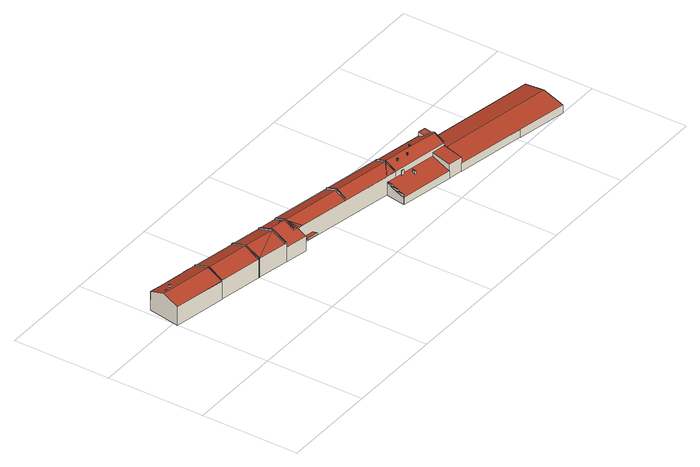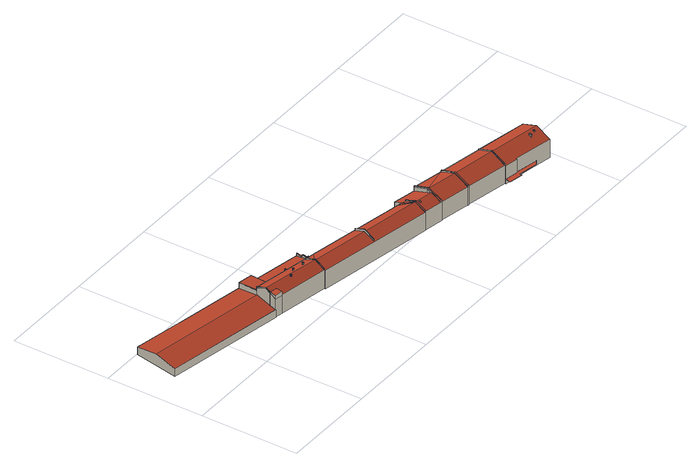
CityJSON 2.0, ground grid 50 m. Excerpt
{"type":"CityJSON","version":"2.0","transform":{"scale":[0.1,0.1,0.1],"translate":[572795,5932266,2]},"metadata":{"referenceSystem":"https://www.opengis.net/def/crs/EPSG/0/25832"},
"CityObjects":{
"building1":{"type":"Building","attributes":{"Grundfläche 2D":"4276.862690","Grundhöhe NN":"2.972"},"children":["building1-1","building1-2","building1-3","building1-4","building1-5","building1-6","building1-7","building1-8","building1-9","building1-10","building1-11","building1-12","building1-13","building1-14","building1-15","building1-16","building1-17","building1-18"],"geometry":[{"type":"MultiSurface","lod":"3","boundaries":[[[0,1,2,3]],[[4,3,2,5,6]],[[7,8,9,10,11,12,13,14,15,16,17,18]],[[19,20,21,22,23,7,18,17,16,24,25,26,27,28]],[[29,23,22]],[[30,31,32,33,34,35]],[[36,37,38,39,40,41,42,43,44,45,46,47]],[[48,49,50,51]],[[52,50,49]],[[53,54,55]],[[56,57,58,59,60,55,54,61,62]],[[63,54,53]],[[64,65,63]],[[65,66,63]],[[66,54,63]],[[67,54,66]],[[68,69,24,57,70,62]],[[56,62,70,57]],[[26,25,68]],[[69,68,25,24]],[[52,55,60,59,58,57,15,14,71,72,73,50]],[[74,75,76,77,78,79,80,81,82,83,84,85,86,87,88,89]],[[90,91,89,88,87]],[[90,92,93,91]],[[91,94,95,96]],[[96,74,89,97,91]],[[97,89,91]],[[98,74,96]],[[99,77,76]],[[100,101,65,64,63,102,103,104,105,106]],[[53,102,63]],[[55,102,53]],[[48,107,108,109,110,104,103,102,55,52,49]],[[87,111,112,113,92,90]],[[114,111,87,86]],[[115,116,117,118,119,120,121,112,111,114,86,122,123]],[[113,124,93,92]],[[125,126,127,128,129,130,131,132]],[[126,125,133,134,135,136,137,138,139,127]],[[140,141,129,128]],[[142,143,144,145]],[[146,145,144]],[[145,146,147,148,149]],[[150,151,152,153,154,155,156,157,158,159]],[[160,105,104,110,6,5,2]],[[161,160,2,1]],[[0,3,74,98]],[[74,3,4,109,76,75]],[[1,0,98,161]],[[4,6,110,109]],[[11,33,32,162,12]],[[163,35,34,33,11,10,164]],[[32,31,30,165,166,162]],[[35,163,9,165,30]],[[40,26,68,62,61,54,67,167,168,42,41]],[[169,51,50,73,72,170,171,172]],[[173,48,51,169]],[[174,167,67,66]],[[175,174,66,65]],[[13,176,170,72,71,14]],[[98,96,177,178,179,100,161]],[[160,106,105]],[[106,160,161,100]],[[180,181,158,157,83,82,81,182,183,184]],[[185,186,94,91]],[[186,187,95,94]],[[188,185,91,93]],[[187,177,96,95]],[[189,182,81,80]],[[190,189,80,79]],[[191,190,79,78]],[[192,193,77,99]],[[193,191,78,77]],[[108,99,76,109]],[[192,99,108,107,194]],[[173,194,107,48]],[[179,195,101,100]],[[195,175,65,101]],[[24,25,24,16,15,57]],[[27,26,40,39,38,37,142,145,20,19,28]],[[8,7,23,29,147,133,125,132,131]],[[196,197,12,162]],[[197,176,13,12]],[[129,141,198,196,162,166,165]],[[149,21,20,145]],[[148,22,21,149]],[[147,29,22,148]],[[130,9,8,131]],[[129,165,9,130]],[[199,200,136,135]],[[200,201,137,136]],[[202,203,140,128]],[[203,198,141,140]],[[201,204,138,137]],[[204,205,139,138]],[[127,139,205,202,128]],[[206,207,113,112,121]],[[207,208,124,113]],[[206,121,120,119,154,153,209,210,211]],[[154,119,118,155]],[[212,211,210,213]],[[156,155,118,117,116]],[[214,212,213,215]],[[208,188,93,124]],[[85,84,123,122]],[[83,157,156,116,115,123,84]],[[184,214,215,180]],[[86,85,122]],[[42,168,216,45,44,43]],[[216,217,46,45]],[[217,218,47,46]],[[218,219,36,47]],[[36,143,142,37]],[[36,219,199,135,144,143]],[[134,146,144,135]],[[133,147,146,134]],[[159,158,181,220]],[[150,159,220,221]],[[151,150,221,222]],[[153,152,223,209]],[[152,151,222,223]],[[205,204,201,200,199,219,218,217,216,168,167,174,175,195,179,178,177,187,186,185,188,208,207,206,211,212,214,184,183,182,189,190,191,193,192,194,173,169,172,171,170,176,197,196,198,203,202]],[[209,223,222,221,220,181,180,215,213,210]]],"semantics":{"surfaces":[{"type":"RoofSurface"},{"type":"WallSurface"},{"type":"GroundSurface"}],"values":[0,0,0,0,0,0,0,0,0,0,0,0,0,0,0,0,0,0,0,0,0,0,0,0,0,0,0,0,0,0,0,0,0,0,0,0,0,0,0,0,0,0,0,0,1,1,1,1,1,1,1,1,1,1,1,1,1,1,1,1,1,1,1,1,1,1,1,1,1,1,1,1,1,1,1,1,1,1,1,1,1,1,1,1,1,1,1,1,1,1,1,1,1,1,1,1,1,1,1,1,1,1,1,1,1,1,1,1,1,1,1,1,1,1,1,1,1,1,1,1,1,2,2]}}]},
"building1-1":{"type":"BuildingInstallation","parents":["building1"],"geometry":[{"type":"MultiSurface","lod":"3","boundaries":[[[224,225,226,227,228,229,230,231,232]],[[233,234,225]],[[234,226,225]],[[235,236,237,234,233]],[[238,239,230,229,228,52]],[[224,232,231,230,239,102,240,241,242,243,244,236,235,233,225]],[[237,64,63,53,55,52,228,227,226,234]],[[244,64,237,236]]],"semantics":{"surfaces":[{"type":"RoofSurface"},{"type":"WallSurface"}],"values":[0,0,0,0,1,1,1,1]}}]},
"building1-2":{"type":"BuildingInstallation","parents":["building1"],"geometry":[{"type":"MultiSurface","lod":"3","boundaries":[[[245,246,247,248,249]],[[250,245,249,251]],[[246,245,250,252]],[[251,249,248,253]],[[254,253,248,247]],[[246,252,254,247]]],"semantics":{"surfaces":[{"type":"RoofSurface"},{"type":"WallSurface"}],"values":[0,1,1,1,1,1]}}]},
"building1-3":{"type":"BuildingInstallation","parents":["building1"],"geometry":[{"type":"MultiSurface","lod":"3","boundaries":[[[255,256,257,258,259,260,261,262,263,264,265,266,267,268,269,270,271,272,273,274,275,276,277,278,279,280,281,282,283,284]],[[285,286,256,255]],[[286,287,257,256]],[[287,288,257]],[[288,289,258,257]],[[290,285,255,284]],[[289,291,259,258]],[[291,292,260,259]],[[293,260,292]],[[293,294,261,260]],[[294,295,262,261]],[[296,297,264,263]],[[297,298,265,264]],[[298,299,266,265]],[[267,266,299,300]],[[263,262,295,296]],[[300,301,268,267]],[[301,302,269,268]],[[303,304,271,270]],[[304,305,271]],[[305,306,272,271]],[[306,307,273,272]],[[307,308,274,273]],[[270,269,302,303]],[[308,309,275,274]],[[309,310,276,275]],[[310,311,277,276]],[[311,312,277]],[[313,314,279,278]],[[314,315,280,279]],[[315,316,281,280]],[[278,277,312,313]],[[317,318,283,282]],[[318,290,284,283]],[[282,281,316,317]]],"semantics":{"surfaces":[{"type":"RoofSurface"},{"type":"WallSurface"}],"values":[0,1,1,1,1,1,1,1,1,1,1,1,1,1,1,1,1,1,1,1,1,1,1,1,1,1,1,1,1,1,1,1,1,1,1]}}]},
"building1-4":{"type":"BuildingInstallation","parents":["building1"],"geometry":[{"type":"MultiSurface","lod":"3","boundaries":[[[319,320,321,322]],[[319,323,324,320]],[[325,163,323]],[[323,163,164,324]],[[8,325,323,319,322,29,23,7]],[[18,21,320,324,164,10]],[[321,320,21,22]],[[22,29,322,321]],[[163,325,8,9]]],"semantics":{"surfaces":[{"type":"RoofSurface"},{"type":"WallSurface"}],"values":[0,0,0,0,1,1,1,1,1]}}]},
"building1-5":{"type":"BuildingInstallation","parents":["building1"],"geometry":[{"type":"MultiSurface","lod":"3","boundaries":[[[326,327,328,329,330,331,332,333,334,335,336,337,338,339,340,341,342,343,344,345,346,347,348,349,350,351]],[[352,353,336,335]],[[353,354,337,336]],[[354,355,338,337]],[[356,357,328,327]],[[357,358,328]],[[358,359,329,328]],[[359,360,330,329]],[[361,356,327,326]],[[360,362,331,330]],[[362,363,331]],[[363,364,332,331]],[[364,365,333,332]],[[365,366,334,333]],[[366,352,335,334]],[[355,367,339,338]],[[367,368,340,339]],[[368,369,340]],[[369,370,341,340]],[[370,371,342,341]],[[371,372,343,342]],[[372,373,343]],[[373,374,344,343]],[[374,375,345,344]],[[375,376,345]],[[376,377,346,345]],[[377,378,347,346]],[[378,379,348,347]],[[379,380,349,348]],[[380,381,350,349]],[[381,382,351,350]],[[382,361,326,351]]],"semantics":{"surfaces":[{"type":"RoofSurface"},{"type":"WallSurface"}],"values":[0,1,1,1,1,1,1,1,1,1,1,1,1,1,1,1,1,1,1,1,1,1,1,1,1,1,1,1,1,1,1,1]}}]},
"building1-6":{"type":"BuildingInstallation","parents":["building1"],"geometry":[{"type":"MultiSurface","lod":"3","boundaries":[[[383,384,385]],[[386,384,383]],[[383,385,387]],[[388,386,383]],[[389,383,390]],[[391,383,389]],[[389,390,392]],[[393,391,394]],[[393,394,395]],[[396,393,397]],[[396,397,398]],[[399,396,400]],[[401,402,403]],[[404,405,406,388,383,391,393,396,399,402,401]],[[405,404,407]],[[386,388,408,409]],[[386,409,410,411]],[[384,386,411,412]],[[412,413,385,384]],[[387,385,413,414]],[[383,387,414,415]],[[383,415,416]],[[390,383,416,417]],[[417,418,392,390]],[[389,419,420]],[[391,389,420,421]],[[418,419,389,392]],[[421,422,394,391]],[[393,395,423,424]],[[393,424,425]],[[397,393,425,426]],[[398,397,426,427]],[[396,398,427,428]],[[400,396,428,429]],[[422,423,395,394]],[[399,430,431]],[[402,399,431,432]],[[403,402,432,433]],[[401,403,433,434]],[[429,430,399,400]],[[404,401,434,435]],[[407,404,435,436]],[[405,407,436,437]],[[388,406,438,439]],[[408,388,439,440]],[[440,410,409,408]],[[437,438,406,405]]],"semantics":{"surfaces":[{"type":"RoofSurface"},{"type":"WallSurface"}],"values":[0,0,0,0,0,0,0,0,0,0,0,0,0,0,0,0,1,1,1,1,1,1,1,1,1,1,1,1,1,1,1,1,1,1,1,1,1,1,1,1,1,1,1,1,1,1,1]}}]},
"building1-7":{"type":"BuildingInstallation","parents":["building1"],"geometry":[{"type":"MultiSurface","lod":"3","boundaries":[[[441,442,443,444]],[[445,446,442,441]],[[446,447,443,442]],[[448,445,441,444]],[[447,448,444,443]]],"semantics":{"surfaces":[{"type":"RoofSurface"},{"type":"WallSurface"}],"values":[0,1,1,1,1]}}]},
"building1-8":{"type":"BuildingInstallation","parents":["building1"],"geometry":[{"type":"MultiSurface","lod":"3","boundaries":[[[449,450,451,452]],[[453,454,450,449]],[[454,455,451,450]],[[456,453,449,452]],[[455,456,452,451]]],"semantics":{"surfaces":[{"type":"RoofSurface"},{"type":"WallSurface"}],"values":[0,1,1,1,1]}}]},
"building1-9":{"type":"BuildingInstallation","parents":["building1"],"geometry":[{"type":"MultiSurface","lod":"3","boundaries":[[[457,458,459,460,461,462]],[[463,464,465,457,462,466]],[[460,90,87,86,122,466,462,461]],[[467,464,463,466,122,123]],[[468,457,465,464,467,114]],[[468,111,92,459,458,457]],[[460,459,92,90]]],"semantics":{"surfaces":[{"type":"RoofSurface"},{"type":"WallSurface"}],"values":[0,0,1,1,1,1,1]}}]},
"building1-10":{"type":"BuildingInstallation","parents":["building1"],"geometry":[{"type":"MultiSurface","lod":"3","boundaries":[[[469,470,471,472]],[[473,474,469,472]],[[474,475,470,469]],[[472,471,476,473]],[[476,471,470,475]]],"semantics":{"surfaces":[{"type":"RoofSurface"},{"type":"WallSurface"}],"values":[0,1,1,1,1]}}]},
"building1-11":{"type":"BuildingInstallation","parents":["building1"],"geometry":[{"type":"MultiSurface","lod":"3","boundaries":[[[477,478,479,480]],[[477,480,42,43,481]],[[478,477,481,482]],[[478,482,483,41,479]],[[479,41,42,480]]],"semantics":{"surfaces":[{"type":"RoofSurface"},{"type":"WallSurface"}],"values":[0,1,1,1,1]}}]},
"building1-12":{"type":"BuildingInstallation","parents":["building1"],"geometry":[{"type":"MultiSurface","lod":"3","boundaries":[[[484,485,486,487]],[[44,45,484,487]],[[485,484,45,46]],[[486,485,46,488]]],"semantics":{"surfaces":[{"type":"RoofSurface"},{"type":"WallSurface"}],"values":[0,1,1,1]}}]},
"building1-13":{"type":"BuildingInstallation","parents":["building1"],"geometry":[{"type":"MultiSurface","lod":"3","boundaries":[[[489,490,491,492]],[[39,493,489,492]],[[493,494,490,489]],[[492,491,38,39]],[[494,38,491,490]]],"semantics":{"surfaces":[{"type":"RoofSurface"},{"type":"WallSurface"}],"values":[0,1,1,1,1]}}]},
"building1-14":{"type":"BuildingInstallation","parents":["building1"],"geometry":[{"type":"MultiSurface","lod":"3","boundaries":[[[495,496,482,481]],[[495,481,43,44,487]],[[496,495,487,486]],[[496,486,488,483,482]]],"semantics":{"surfaces":[{"type":"RoofSurface"},{"type":"WallSurface"}],"values":[0,1,1,1]}}]},
"building1-15":{"type":"BuildingInstallation","parents":["building1"],"geometry":[{"type":"MultiSurface","lod":"3","boundaries":[[[497,498,499,500,501,502]],[[503,504,505,506,499,498]],[[507,506,505]],[[14,508,509,502,501,500]],[[502,509,58,56,70,504,503,498,497]],[[504,70,69,505]],[[15,14,500,499,506,507,25,24,57]],[[507,505,69,25]]],"semantics":{"surfaces":[{"type":"RoofSurface"},{"type":"WallSurface"}],"values":[0,0,0,1,1,1,1,1]}}]},
"building1-16":{"type":"BuildingInstallation","parents":["building1"],"geometry":[{"type":"MultiSurface","lod":"3","boundaries":[[[510,511,512,513]],[[514,515,510,513,516,517]],[[517,516,513,512,518,59,519]],[[514,520,60,521,522,511,510,515]],[[512,511,522,518]],[[519,520,514,517]]],"semantics":{"surfaces":[{"type":"RoofSurface"},{"type":"WallSurface"}],"values":[0,0,1,1,1,1]}}]},
"building1-17":{"type":"BuildingInstallation","parents":["building1"],"geometry":[{"type":"MultiSurface","lod":"3","boundaries":[[[523,524,525,526]],[[527,524,523,528]],[[529,530,527,528,531,532]],[[533,529,532,534]],[[535,536,534,537]],[[533,534,536]],[[80,81,528,523]],[[81,88,538,91,94,537,534,532,531,528]],[[523,526,79,80]],[[96,539,533,536]],[[539,97,89,540,77,78,525,524,527,530,529,533]],[[536,535,95,96]],[[535,537,94,95]],[[526,525,78,79]]],"semantics":{"surfaces":[{"type":"RoofSurface"},{"type":"WallSurface"}],"values":[0,0,0,0,0,0,1,1,1,1,1,1,1,1]}}]},
"building1-18":{"type":"BuildingInstallation","parents":["building1"],"geometry":[{"type":"MultiSurface","lod":"3","boundaries":[[[541,542,543,544]],[[541,544,545,546]],[[542,541,546,547]],[[543,542,547,548]],[[544,543,548,545]],[[547,546,545,548]]],"semantics":{"surfaces":[{"type":"RoofSurface"},{"type":"WallSurface"},{"type":"OuterCeilingSurface"}],"values":[0,1,1,1,1,2]}}]}
},
"vertices":[
[660,360,114],[666,359,114],[681,440,145],[674,441,145],[688,521,114],[685,463,136],[695,520,114],[1694,280,135],[1699,305,124],[1698,305,124],[1696,305,124],[1658,312,124],[1665,345,108],[1405,392,108],[1405,390,109],[1404,385,111],[1395,334,135],[1546,307,135],[1692,280,135],[1610,234,108],[1681,221,108],[1681,223,109],[1683,223,109],[1685,229,112],[1385,278,109],[1385,277,109],[1384,274,108],[1417,268,108],[1431,266,108],[1684,223,109],[1705,340,127],[1704,340,127],[1665,347,127],[1658,312,127],[1696,305,127],[1698,305,127],[1591,131,48],[1610,234,77],[1431,266,77],[1417,268,77],[1384,274,77],[1336,283,77],[1331,284,77],[1325,252,68],[1319,219,58],[1313,184,48],[1317,183,48],[1317,180,48],[793,505,108],[795,505,108],[795,507,107],[794,507,107],[794,502,109],[784,445,131],[819,377,108],[784,446,132],[1392,332,131],[1395,334,132],[1393,335,132],[1093,389,132],[1090,390,132],[878,367,108],[1331,284,108],[784,444,131],[774,388,108],[791,385,108],[800,383,109],[800,381,108],[1336,283,108],[1382,278,109],[1392,331,130],[1405,392,109],[1406,397,107],[1404,397,107],[674,441,140],[678,465,130],[688,521,108],[531,551,107],[531,553,107],[526,554,107],[525,552,107],[525,551,108],[305,592,107],[303,592,107],[303,591,108],[304,590,108],[289,511,140],[289,510,140],[511,471,140],[516,470,140],[275,432,108],[497,391,108],[272,432,108],[272,431,108],[497,389,108],[502,388,108],[502,390,108],[516,469,140],[660,360,108],[688,522,108],[666,359,88],[783,336,88],[779,447,132],[760,450,132],[685,463,132],[685,462,131],[681,440,122],[689,524,108],[688,522,109],[688,521,109],[695,520,109],[286,511,140],[16,561,140],[1,479,108],[287,515,138],[303,592,108],[304,597,106],[302,597,106],[236,609,106],[235,605,108],[112,628,108],[30,643,108],[304,590,109],[303,591,109],[272,430,108],[1685,229,73],[1686,228,73],[2301,117,73],[2321,231,48],[1705,340,49],[1698,305,56],[1699,305,56],[1694,280,62],[1684,223,72],[1685,223,72],[1665,118,53],[1664,116,52],[2023,52,52],[2022,50,52],[2280,3,52],[1704,341,48],[1704,340,49],[1610,234,96],[1591,131,84],[1665,118,84],[1681,221,96],[1685,223,96],[1684,223,96],[1683,223,96],[1681,223,96],[240,637,36],[238,625,36],[136,644,36],[112,628,36],[235,605,36],[236,609,36],[304,597,36],[303,592,36],[305,592,36],[310,625,36],[681,440,140],[666,359,108],[1665,347,107],[1698,305,126],[1696,305,126],[1705,340,107],[1704,340,107],[800,381,10],[1331,284,10],[794,507,10],[1406,397,10],[1404,397,10],[795,507,10],[793,505,10],[800,383,10],[791,385,10],[1405,392,10],[502,390,10],[660,360,10],[666,359,10],[303,592,34],[305,592,34],[525,551,10],[305,592,10],[303,592,10],[497,391,10],[497,389,10],[502,388,10],[272,431,10],[525,552,10],[526,554,10],[531,553,10],[688,522,10],[531,551,10],[689,524,10],[783,336,10],[1665,347,10],[1665,345,10],[1704,340,10],[1665,118,10],[1664,116,10],[2023,52,10],[2321,231,10],[1704,341,10],[2022,50,10],[2280,3,10],[30,643,10],[1,479,10],[272,430,10],[112,628,34],[235,605,34],[235,605,10],[236,609,10],[236,609,34],[304,597,10],[304,597,34],[1313,184,10],[1317,183,10],[1317,180,10],[1591,131,10],[310,625,34],[240,637,34],[238,625,34],[136,644,34],
[779,447,136],[778,446,136],[784,445,136],[784,446,136],[794,502,114],[793,503,114],[789,503,114],[787,495,117],[787,491,119],[778,445,136],[784,444,136],[771,402,119],[768,389,114],[774,388,114],[793,503,109],[789,503,109],[778,446,131],[778,445,131],[771,406,115],[769,391,109],[768,389,108],
[763,455,131],[767,455,131],[768,463,128],[762,464,128],[761,456,131],[763,455,130],[761,456,130],[767,455,130],[762,464,126],[768,463,126],
[1503,289,134],[1503,290,134],[1504,290,134],[1504,291,134],[1504,292,134],[1505,292,134],[1505,293,134],[1504,293,134],[1504,294,134],[1504,295,134],[1503,295,134],[1503,296,134],[1502,296,134],[1501,296,134],[1500,296,134],[1499,296,134],[1499,295,134],[1498,295,134],[1498,294,134],[1497,294,134],[1497,293,134],[1497,292,134],[1497,291,134],[1498,291,134],[1498,290,134],[1498,289,134],[1499,289,134],[1500,289,134],[1501,289,134],[1502,289,134],[1503,289,124],[1503,290,124],[1504,290,124],[1504,290,125],[1504,291,125],[1502,289,124],[1504,292,125],[1505,292,125],[1505,292,126],[1505,293,126],[1504,293,126],[1504,294,126],[1504,295,127],[1503,295,127],[1503,296,127],[1502,296,127],[1501,296,127],[1500,296,127],[1499,296,127],[1499,295,127],[1499,295,126],[1498,295,126],[1498,294,126],[1497,294,126],[1497,293,125],[1497,292,125],[1497,291,125],[1497,291,124],[1498,291,124],[1498,290,124],[1498,289,124],[1499,289,124],[1500,289,124],[1501,289,124],
[1685,229,117],[1681,223,114],[1683,223,114],[1684,223,114],[1694,280,138],[1692,280,138],[1699,305,126],
[1442,300,134],[1443,300,134],[1443,301,134],[1444,301,134],[1444,302,134],[1444,303,134],[1444,304,134],[1444,305,134],[1443,306,134],[1442,307,134],[1441,307,134],[1440,307,134],[1439,307,134],[1438,307,134],[1438,306,134],[1437,306,134],[1437,305,134],[1437,304,134],[1437,303,134],[1437,302,134],[1437,301,134],[1438,301,134],[1438,300,134],[1439,300,134],[1440,300,134],[1441,300,134],[1442,307,127],[1441,307,127],[1440,307,127],[1439,307,127],[1443,300,124],[1443,301,124],[1443,301,125],[1444,301,125],[1444,302,125],[1442,300,124],[1444,303,125],[1444,303,126],[1444,304,126],[1444,305,126],[1443,306,127],[1438,307,127],[1438,306,127],[1438,306,126],[1437,306,126],[1437,305,126],[1437,304,126],[1437,304,125],[1437,303,125],[1437,302,125],[1437,302,124],[1437,301,124],[1438,301,124],[1438,300,124],[1439,300,124],[1440,300,124],[1441,300,124],
[1548,317,138],[1550,318,138],[1549,318,138],[1551,318,138],[1549,317,138],[1553,317,138],[1547,315,138],[1548,316,138],[1547,314,138],[1547,316,138],[1548,312,138],[1547,313,138],[1548,313,138],[1551,311,138],[1549,311,138],[1550,311,138],[1553,311,138],[1552,311,138],[1554,313,138],[1553,312,138],[1554,312,138],[1555,314,138],[1554,316,138],[1554,317,138],[1555,315,138],[1553,318,138],[1552,318,138],[1552,318,130],[1551,318,130],[1550,318,130],[1549,318,130],[1549,317,130],[1548,317,130],[1548,317,131],[1548,316,131],[1547,316,131],[1547,315,131],[1547,315,132],[1547,314,132],[1547,313,132],[1548,313,132],[1548,312,132],[1548,312,133],[1549,311,133],[1550,311,133],[1551,311,133],[1552,311,133],[1553,311,133],[1553,311,132],[1553,312,132],[1554,312,132],[1554,313,132],[1555,314,131],[1555,315,131],[1554,316,130],[1554,317,130],[1553,317,130],[1553,318,130],
[46,576,134],[45,567,138],[51,566,138],[53,575,134],[46,576,132],[45,567,135],[51,566,135],[53,575,132],
[80,582,138],[79,570,140],[85,569,140],[87,582,138],[80,582,127],[79,570,132],[85,569,132],[87,582,127],
[286,512,145],[286,511,145],[272,432,113],[275,432,113],[289,510,145],[289,511,145],[303,591,113],[300,591,113],[287,515,144],[304,590,113],[300,591,109],[286,512,140],
[1464,225,84],[1469,223,84],[1473,242,84],[1468,243,84],[1468,243,72],[1464,225,67],[1469,223,67],[1473,242,72],
[1325,252,81],[1330,251,81],[1336,283,81],[1331,284,81],[1325,252,72],[1330,251,72],[1330,251,68],
[1313,184,63],[1317,183,63],[1324,218,63],[1319,219,63],[1324,218,58],
[1416,262,98],[1430,260,98],[1431,266,99],[1417,268,99],[1416,262,75],[1430,260,75],
[1319,219,72],[1324,218,72],
[1393,335,137],[1392,334,137],[1395,334,137],[1405,390,115],[1405,391,115],[1403,391,115],[1392,332,136],[1392,331,136],[1382,278,115],[1385,278,115],[1385,277,115],[1405,391,109],[1403,391,109],
[1090,389,143],[1080,332,119],[1083,332,119],[1093,388,143],[1100,446,119],[1090,390,142],[1093,389,142],[1103,446,119],[1083,332,109],[1103,446,109],[1100,446,109],[1090,389,131],[1080,332,109],
[525,552,114],[531,551,114],[531,553,113],[526,554,113],[531,550,114],[525,551,114],[516,469,145],[516,470,145],[511,471,145],[511,470,145],[503,390,114],[497,391,114],[502,388,113],[502,390,113],[497,389,113],[511,470,140],[503,390,108],[531,550,108],
[819,377,47],[815,347,51],[874,338,51],[878,367,47],[878,367,45],[819,377,45],[815,347,45],[874,338,45]
]}
